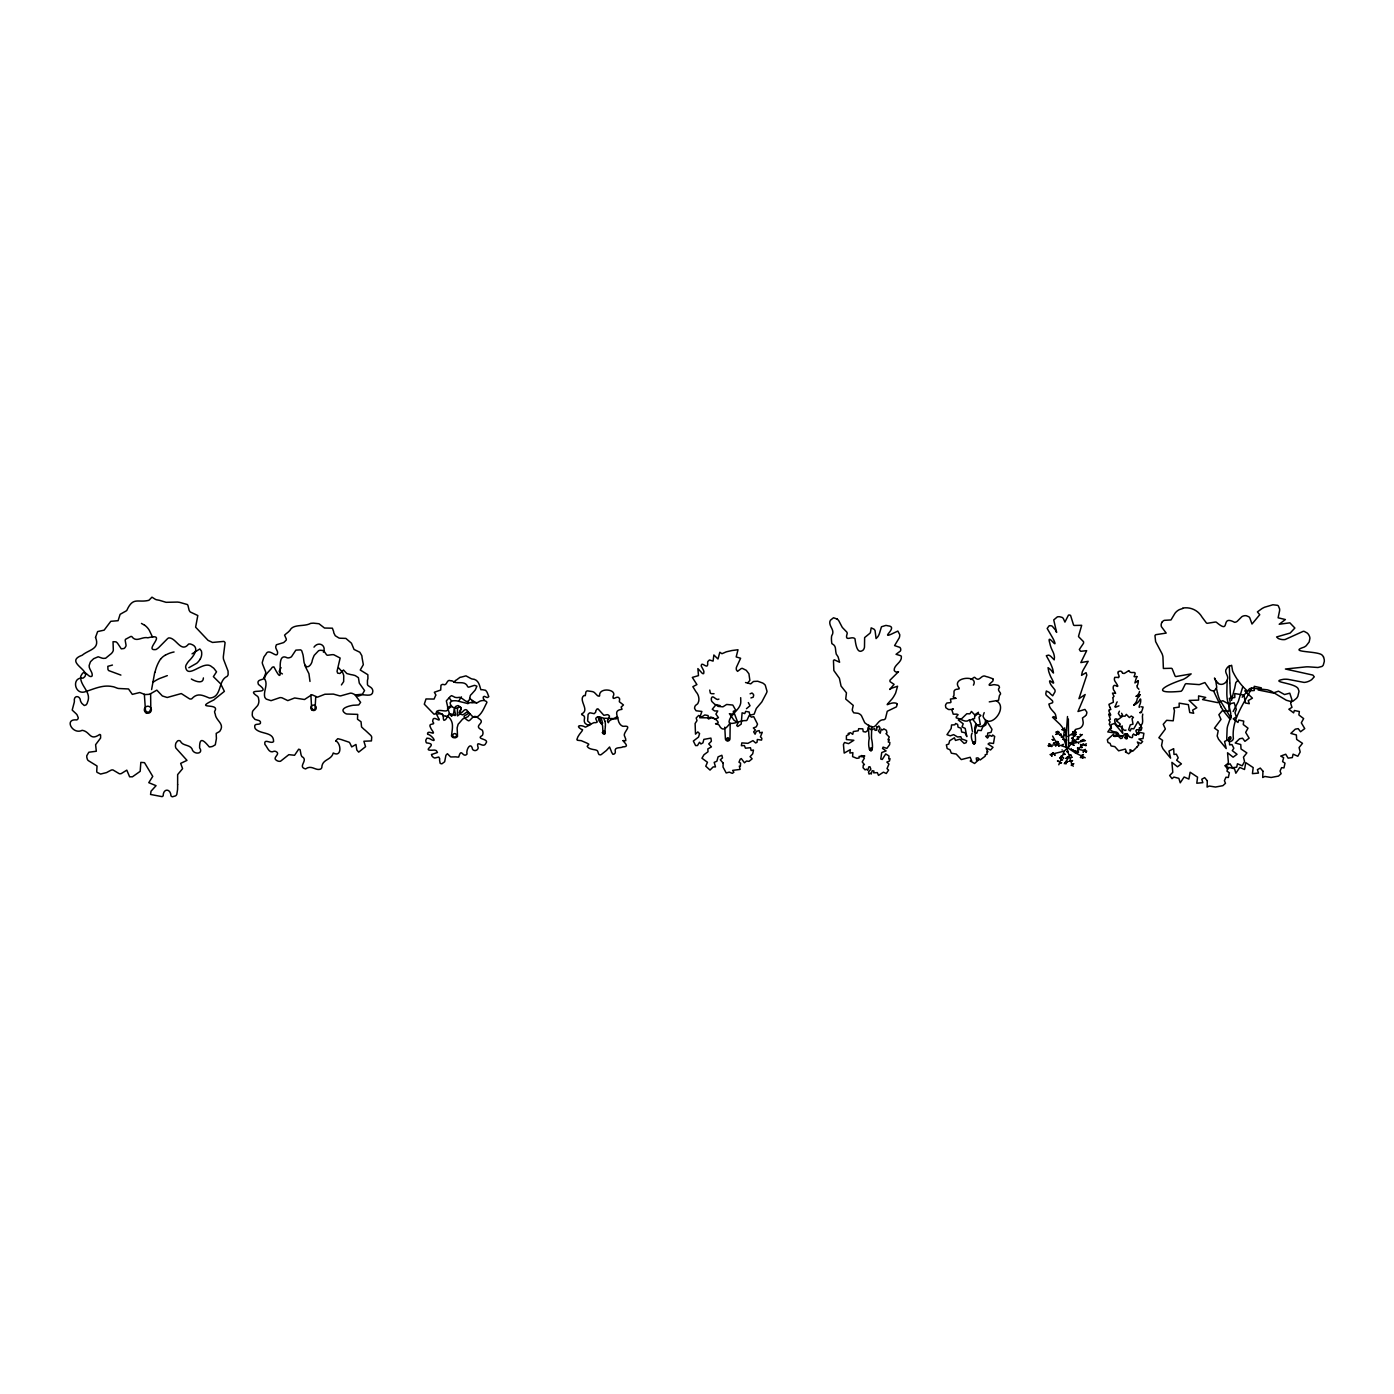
<?xml version="1.0" encoding="UTF-8"?>
<svg xmlns="http://www.w3.org/2000/svg" width="1394" height="1394" viewBox="0 0 1394 1394"><rect width="100%" height="100%" fill="white"/><g stroke="black" fill="none" stroke-linecap="round" stroke-linejoin="round"><path stroke-width="1.5" d="M451.255 680.777L452.336 680.969A1.795 1.795 0 0 1 452.928 681.283C456.779 684.75 465.056 679.819 467.687 686.702A2.422 2.422 0 0 0 468.715 687.19L472.932 685.848A7.231 7.231 0 0 1 474.727 685.378L476.905 686.179L475.615 689.246A11.448 11.448 0 0 0 475.075 690.222L471.433 694.282A3.764 3.764 0 0 0 470.632 695.083L470.283 695.693A2.196 2.196 0 0 0 470.144 696.268C468.558 707.368 463.784 697.714 459.184 697.296A5.524 5.524 0 0 1 458.312 697.505L457.546 697.575A10.49 10.49 0 0 1 456.239 697.558L454.705 697.244A1.777 1.777 0 0 1 454.061 696.808L451.534 695.623L449.896 696.808A12.232 12.232 0 0 1 449.548 697.401L446.324 700.868L447.265 704.946A6.151 6.151 0 0 1 447.457 706.061C450.384 715.906 438.448 706.88 436.392 712.351A2.23 2.23 0 0 1 435.102 713.937L434.841 714.024A2.84 2.84 0 0 1 433.97 714.164L424.299 704.197L426.006 698.952L434.074 699.056L435.573 695.606A2.405 2.405 0 0 1 435.939 695.101L434.353 692.26L440.713 690.013L440.974 685.203L442.316 684.419A4.374 4.374 0 0 1 443.257 684.454C447.3 686.406 446.394 678.721 450.628 680.725M1139.978 694.7L1139.978 694.735A3.694 3.694 0 0 1 1139.456 695.728M605.379 726.065L605.379 725.141A12.703 12.703 0 0 0 604.891 721.064M605.362 726.413L604.7 733.418M730.177 723.573L729.986 738.576A2.3 2.3 0 0 1 727.79 740.981A2.3 2.3 0 0 1 725.403 738.785L724.775 727.163M1132.364 737.356L1132.207 737.635A3.171 3.171 0 0 1 1129.61 736.59M1227.121 680.202L1226.842 692.313A40.496 40.496 0 0 0 1227.905 702.541M309.991 681.439L308.928 673.685L304.676 665.199M203.402 677.92C203.315 684.663 194.655 681.074 191.361 679.017M1068.344 718.973L1068.606 747.533L1067.368 748.665L1066.34 747.602L1066.183 734.533L1067.508 716.533M972.385 731.414L971.008 723.765A94.06 94.06 0 0 0 970.05 721.587L969.388 720.158M972.21 733C969.039 737.443 975.626 750.111 975.504 739.744A61.075 61.075 0 0 0 975.155 734.551L974.667 728.016L975.957 723.695M468.314 700.903L468.053 702.611A21.746 21.746 0 0 1 467.844 703.552L457.058 700.903A14.184 14.184 0 0 0 454.235 700.746A24.186 24.186 0 0 0 451.691 701.008L450.157 702.663A5.872 5.872 0 0 0 450.332 703.935A4.618 4.618 0 0 0 450.802 705.103L451.308 705.834A8.225 8.225 0 0 0 451.865 706.479M1073.223 766.264C1071.306 762.1 1070.679 767.554 1071.881 764.557L1063.448 737.304L1064.685 727.895M1114.973 693.167L1112.464 693.132L1113.649 695.676A2.805 2.805 0 0 1 1114.015 696.268L1112.691 697.836A14.48 14.48 0 0 0 1113.022 698.568L1113.318 702.227L1108.962 704.336A8.172 8.172 0 0 0 1110.094 707.438M151.597 689.577L154.734 672.378M451.865 706.479L452.074 706.671A4.391 4.391 0 0 0 453.05 707.35L454.514 707.856L453.59 713.258A31.661 31.661 0 0 1 453.311 714.477L451.656 716.202M1138.846 689.316L1138.375 688.479A3.921 3.921 0 0 1 1137.26 687.591L1137.086 686.127M323.391 652.2C326.736 645.126 318.285 640.961 313.998 647.147M472.496 700.572L472.026 702.611M1114.05 736.241L1114.154 736.032A4.757 4.757 0 0 1 1116.124 734.934L1116.385 734.743A8.015 8.015 0 0 0 1116.995 734.499L1117.796 733.192L1116.733 732.198A7.371 7.371 0 0 0 1115.479 731.937L1114.381 731.798A6.726 6.726 0 0 1 1110.129 729.48M1230.728 719.077L1230.71 713.101A61.876 61.876 0 0 1 1230.344 711.288L1228.062 702.506M436.531 711.463L441.393 713.902A1.899 1.899 0 0 1 441.933 714.146L443.397 715.331A4.304 4.304 0 0 0 445.313 716.185M1075.088 730.613L1071.463 743.804L1064.302 751.105L1058.795 764.783M1142.749 714.077C1141.581 717.683 1144.021 722.475 1141.407 724.985M1162.352 621.759A5.14 5.14 0 0 0 1161.429 626.725L1166.203 633.085L1155.783 634.688A2.596 2.596 0 0 0 1154.964 635.647L1155.626 641.623L1162.021 653.681A15.944 15.944 0 0 1 1162.944 656.835L1163.38 668.475L1171.309 668.284A2.143 2.143 0 0 1 1172.145 668.754L1175.09 676.055A2.004 2.004 0 0 0 1175.787 676.578L1191.173 673.894L1186.625 677.467A97.336 97.336 0 0 1 1183.471 679.314C1164.635 685.604 1148.917 694.299 1181.066 691.285A5.524 5.524 0 0 0 1182.217 690.117A5.803 5.803 0 0 0 1182.6 689.542L1185.196 684.262A3.189 3.189 0 0 1 1186.015 683.67L1199.119 684.611A6.378 6.378 0 0 0 1200.513 684.175L1204.904 682.555L1209.469 689.228A4.705 4.705 0 0 0 1214.697 690.466L1216.753 687.347L1215.882 681.544A26.416 26.416 0 0 0 1214.523 678.007L1214.488 678.146A18.366 18.366 0 0 0 1215.69 680.411L1218.356 683.443M1231.163 715.836L1227.661 725.891A26.242 26.242 0 0 0 1227.138 728.452L1226.737 738.402A3.346 3.346 0 0 0 1233.376 738.698C1231.303 719.705 1243.762 704.005 1251.812 687.974M973.413 685.151C979.372 674.365 950.046 677.118 959.177 688.061A2.457 2.457 0 0 1 959.089 688.863L956.929 689.333A1.76 1.76 0 0 0 956.214 689.298L954.907 689.978A3.694 3.694 0 0 0 954.019 691.267L954.001 695.17A1.864 1.864 0 0 1 953.67 695.798L953.113 696.948L956.005 698.324M985.558 719.949C985.837 725.926 979.355 729.236 975.905 723.625A15.351 15.351 0 0 0 975.12 722.353L972.611 719.269M984.199 712.63L983.328 715.122A8.869 8.869 0 0 0 983.101 716.533C989.496 731.292 1008.838 707.507 996.518 700.921M1122.17 725.838C1121.177 728.278 1124.61 731.589 1126.021 730.09M1137.312 685.587L1137.243 685.726A12.058 12.058 0 0 0 1138.306 681.213L1138.288 680.777M740.684 697.68L740.719 699.405A47.57 47.57 0 0 0 740.806 701.182C741.19 709.651 730.351 713.519 729.027 721.726A3.154 3.154 0 0 0 729.881 723.329C726.692 727.79 722.632 732.652 719.077 725.072A3.38 3.38 0 0 0 718.346 724.584L715.592 723.765M453.747 682.293L455.786 680.272A3.258 3.258 0 0 0 456.727 679.784L460.247 677.17A2.283 2.283 0 0 0 460.804 677.24L465.979 675.863L470.771 678.46A10.438 10.438 0 0 0 471.974 678.965C479.222 679.122 479.641 686.772 480.878 689.699A38.788 38.788 0 0 1 482.568 689.734L485.635 690.309L487.046 692.208A26.434 26.434 0 0 0 487.482 693.254L488.789 696.651L487.639 697.505A2.98 2.98 0 0 1 486.628 697.331L485.234 696.686A4.774 4.774 0 0 0 484.188 696.355C481.644 696.686 484.328 701.374 486.384 701.426A2.649 2.649 0 0 1 486.924 702.437C484.154 707.438 482.62 712.735 477.881 716.481A8.103 8.103 0 0 1 476.138 716.969L474.918 717.074A5.959 5.959 0 0 1 472.653 716.603L468.314 712.16A3.607 3.607 0 0 0 467.112 711.864L463.801 714.251A4.792 4.792 0 0 1 462.494 714.843L459.497 713.728A3.659 3.659 0 0 1 459.079 712.561L461.031 709.058L460.578 707.507A6.186 6.186 0 0 0 460.125 706.967L459.34 706.723A4.443 4.443 0 0 0 458.365 707.455L458.086 707.682A1.899 1.899 0 0 1 457.528 707.995L455.821 708.082A10.298 10.298 0 0 1 454.514 707.856M1242.681 687.085L1238.987 699.23A29.03 29.03 0 0 1 1238.151 701.809L1233.15 711.48M200.283 658.944L199.534 660.111A19.237 19.237 0 0 1 198.628 661.296A15.456 15.456 0 0 1 196.659 663.3L188.835 667.726M709.755 690.082L710.33 693.114A3.45 3.45 0 0 0 711.532 693.672L714.059 693.724M1242.211 697.209L1249.46 688.845A8.329 8.329 0 0 1 1251.342 688.078L1267.268 689.803A36.662 36.662 0 0 1 1271.241 691.197L1286.331 700.258L1291.036 701.583A5.524 5.524 0 0 0 1293.005 701.147L1296.507 698.324A12.895 12.895 0 0 0 1297.831 696.303L1298.981 691.424A5.367 5.367 0 0 0 1298.424 689.647C1297.866 682.799 1267.529 682.189 1283.543 679.296A21.154 21.154 0 0 1 1288.161 679.383L1304.104 682.415A14.323 14.323 0 0 0 1308.652 681.317L1309.436 680.969A16.867 16.867 0 0 0 1311.719 679.61L1314.263 676.822L1312.852 675.079L1285.407 669.015L1306.004 666.872A26.225 26.225 0 0 1 1308.966 666.872L1317.94 667.499L1321.913 666.454A4.409 4.409 0 0 0 1323.272 665.095L1324.283 661.558A10.594 10.594 0 0 0 1324.161 659.17L1323.516 657.027M1137.452 681.37L1134.908 682.921L1136.11 678.617A16.31 16.31 0 0 0 1136.737 677.414A1.812 1.812 0 0 0 1136.946 676.665M1119.417 711.167L1118.336 713.519L1120.218 716.289A3.642 3.642 0 0 0 1120.898 716.272L1122.118 715.523A2.37 2.37 0 0 0 1122.414 714.791L1121.578 713.24M1064.284 763.738L1069.686 756.071M160.624 659.223L161.181 658.491A13.295 13.295 0 0 1 164.004 655.964L165.137 655.267M1119.87 724.932C1116.751 729.654 1111.157 715.836 1117.639 719.443M1048.009 745.685L1057.384 744.413L1067.49 747.742L1075.419 752.934L1081.396 745.773L1086.431 743.856M281.048 667.621L279.236 671.124A2.074 2.074 0 0 0 279.602 672.256L282.407 673.929M1162.335 621.741L1163.467 620.748A3.659 3.659 0 0 1 1164.495 620.33L1170.995 619.947L1175.003 613.255A12.424 12.424 0 0 1 1179.411 609.614L1182.879 608.429M971.078 679.505L974.075 677.362A1.969 1.969 0 0 1 974.789 677.397C979.843 683.025 981.045 673.685 986.046 676.526A48.354 48.354 0 0 1 988.694 677.257L992.894 678.791M1111.471 728.104L1109.502 724.514M1237.889 680.272L1235.798 682.642L1234.979 686.737A15.073 15.073 0 0 1 1234.021 690.257L1231.564 700.363L1230.745 695.972M1118.946 705.852L1115.583 707.228A2.701 2.701 0 0 1 1114.834 706.706C1116.507 704.702 1115.897 703.482 1117.204 701.862M747.776 682.799L749.867 680.411L749.014 674.469A2.962 2.962 0 0 0 748.927 673.79L746.26 670.322L742.375 668.388A2.753 2.753 0 0 0 741.207 668.58L737.548 671.368L736.415 669.922A6.935 6.935 0 0 1 736.276 668.58A4.879 4.879 0 0 1 736.468 667.221L740.615 658.264L736.189 656.923L738.001 649.743L731.815 650.545A38.544 38.544 0 0 1 730.229 650.928L726.762 651.712A12.163 12.163 0 0 0 724.671 652.549L721.935 653.716L719.844 652.253L717.98 659.013L713.867 654.988L713.083 661.104L709.441 659.972L707.838 661.523A4.757 4.757 0 0 0 707.647 662.324C708.448 669.8 703.883 663.805 701.879 664.206A3.398 3.398 0 0 0 701.461 664.868L701.374 665.095A2.056 2.056 0 0 0 701.269 666.123L703.29 669.887A6.953 6.953 0 0 1 703.918 671.908L703.621 673.668L702.471 673.529L697.889 668.597L698.481 675.62L692.33 677.397L696.913 684.576L692.853 686.684L695.989 691.807A10.96 10.96 0 0 1 698.83 698.08A9.322 9.322 0 0 1 698.899 699.439L698.882 699.91A12.929 12.929 0 0 1 698.69 701.304L697.854 703.465A2.997 2.997 0 0 1 697.418 703.97L695.763 705.225A3.136 3.136 0 0 0 695.292 705.765L695.048 706.2A4.565 4.565 0 0 0 694.613 708.518L696.076 710.766L701.879 711.445L699.683 717.736L707.803 717.823A6.987 6.987 0 0 0 709.72 717.457C711.306 715.314 723.364 723.887 715.592 723.625M459.776 714.164L457.476 715.941L457.284 714.286A60.656 60.656 0 0 0 457.459 708.954L457.459 708.013M1118.336 671.507L1117.849 672.936A7.475 7.475 0 0 0 1118.162 673.738L1118.354 674.173A10.42 10.42 0 0 1 1119.173 676.752L1118.354 677.676A9.741 9.741 0 0 1 1117.709 677.379L1114.782 677.362A4.077 4.077 0 0 0 1114.991 681.283L1116.054 682.886A13.923 13.923 0 0 1 1117.518 685.552M1085.525 715.767L1082.493 718.015L1083.016 721.203A6.168 6.168 0 0 1 1081.047 727.424L1080.35 727.947A4.984 4.984 0 0 1 1079.148 728.47L1075.889 729.306A2.527 2.527 0 0 0 1075.419 729.637L1073.415 732.599A4.705 4.705 0 0 1 1072.561 733.523L1067.909 736.433M341.408 684.924L343.656 681.631L343.743 675.689A13.888 13.888 0 0 0 342.314 671.995L338.62 667.865M1082.406 734.516L1071.463 743.804L1085.421 740.597M745.529 682.52L750.739 683.862L752.847 682.014A3.206 3.206 0 0 1 753.666 681.457L757.726 681.248L762.762 683.06A10.734 10.734 0 0 1 765.271 685.186L767.031 691.372A7.998 7.998 0 0 1 766.073 693.863L761.804 701.966L756.315 708.466L754.154 714.198L749.223 715.383L747.114 719.966A2.335 2.335 0 0 1 746.47 720.576C740.475 720.21 735.213 724.078 729.881 723.329M1117.256 735.823L1121.281 735.771M451.639 706.235L450.924 706.793A31.574 31.574 0 0 0 447.579 709.738M315.027 709.337L315.741 696.686M1247.038 690.692A60.656 60.656 0 0 1 1232.627 671.106L1231.634 665.287L1227.835 666.942A10.803 10.803 0 0 0 1226.737 668.423C1223.322 672.204 1229.229 675.654 1227.4 679.592A7.545 7.545 0 0 1 1226.894 680.673A7.772 7.772 0 0 1 1224.49 683.339L1224.159 683.53A5.419 5.419 0 0 1 1218.321 683.513M447.439 708.135L451.064 705.521M1136.127 696.216L1136.389 696.059A6.621 6.621 0 0 0 1138.358 694.229L1138.462 694.003A16.327 16.327 0 0 0 1138.846 693.358L1138.968 693.132A5.489 5.489 0 0 0 1139.386 692.156L1139.49 691.441M152.66 682.485L155.292 680.777A39.328 39.328 0 0 1 159.526 678.529L167.315 675.62M192.041 653.856L199.83 648.959L201.416 651.033A10.769 10.769 0 0 1 200.318 658.961M750.094 693.811L751.993 693.01L753.387 694.299A4.165 4.165 0 0 1 753.666 695.292L753.196 697.209L750.93 697.941M746.452 708.692L750.024 705.73L748.317 702.576M1127.241 733.854L1125.254 733.871L1125.603 738.245L1127.223 737.931L1127.258 733.854L1128.565 735.544A1.795 1.795 0 0 0 1129.367 736.764M469.987 713.937L468.297 716.15A3.415 3.415 0 0 1 468.018 716.655L462.721 718.99L459.271 723.016A20.265 20.265 0 0 1 458.138 724.2L457.145 727.86A71.808 71.808 0 0 0 457.337 731.728L457.493 736.59L455.646 737.757A17.129 17.129 0 0 1 454.984 737.774L454.583 737.792A5.245 5.245 0 0 1 452.614 737.356L451.482 736.049L452.039 731.467A54.366 54.366 0 0 0 452.423 727.895L452.458 725.629A12.023 12.023 0 0 0 449.356 717.718L447.509 716.411A2.37 2.37 0 0 0 446.812 716.237L445.766 716.22M718.921 699.108C716.22 701.287 712.717 693.968 711.393 698.185A5.768 5.768 0 0 0 711.323 699.37A5.28 5.28 0 0 0 711.864 701.513L714.843 704.388L720.123 705.608M1140.153 712.299L1140.954 711.898A2.196 2.196 0 0 0 1141.913 710.87L1142.156 710.121A5.959 5.959 0 0 1 1142.366 709.598L1143.08 707.037L1140.867 706.758M978.466 712.264L975.068 714.617A2.248 2.248 0 0 0 974.737 715.627L974.528 718.572L970.119 720.053A4.043 4.043 0 0 1 968.952 720.158C965.432 723.207 960.64 718.398 956.267 717.91A2.596 2.596 0 0 1 956.284 716.812L958.114 714.686L956.859 714.164A7.04 7.04 0 0 0 955.343 714.198L953.217 714.164L951.893 709.929A2.492 2.492 0 0 1 952.642 709.267L953.374 708.919M1141.634 712.334L1140.919 712.665A2.039 2.039 0 0 1 1139.856 712.804M149.437 711.916L150.796 708.832L150.622 693.654M1133.949 705.259L1133.775 705.137A5.454 5.454 0 0 1 1134.141 704.65L1135.465 702.994A8.085 8.085 0 0 0 1137.016 699.893L1137.034 699.37A4.792 4.792 0 0 1 1137.887 697.732L1138.218 697.418A15.439 15.439 0 0 0 1139.49 695.763M1128.948 670.619C1130.569 675.358 1137.852 668.859 1134.054 676.543A1.882 1.882 0 0 0 1135.465 676.717L1136.232 676.595A2.509 2.509 0 0 1 1136.737 676.456M1109.084 709.877L1108.892 711.027A12.476 12.476 0 0 0 1109.328 712.02L1110.06 713.501A7.58 7.58 0 0 1 1110.669 714.93M584.87 695.606L584.748 695.589A5.367 5.367 0 0 0 583.825 695.623C578.022 700.258 590.254 710.051 581.681 713.885A1.864 1.864 0 0 0 581.786 714.686C586.996 716.429 582.919 719.443 584.731 722.772A7.266 7.266 0 0 0 585.846 723.904L586.996 724.619A3.659 3.659 0 0 0 588.721 724.897A2.945 2.945 0 0 0 589.383 724.775L594.053 722.597A10.159 10.159 0 0 0 595.534 722.667C600.117 722.528 593.548 718.938 596.597 717.422A3.868 3.868 0 0 1 597.434 717.004L597.747 716.899A3.433 3.433 0 0 1 599.228 716.847L604.334 718.415A2.962 2.962 0 0 1 604.979 718.276L611.827 718.555A1.882 1.882 0 0 1 612.628 718.607C623.745 720.803 609.98 710.696 621.933 709.354A2.039 2.039 0 0 0 621.794 708.64L621.166 707.054L623.466 704.963L619.319 701.74L619.668 699.004A3.834 3.834 0 0 0 619.25 698.185C617.281 694.874 612.384 701.339 613.046 696.669A4.339 4.339 0 0 1 613.517 695.606C616.392 689.019 598.479 687.207 599.612 695.92A2.352 2.352 0 0 1 599.019 696.198L597.59 695.763A23.872 23.872 0 0 1 597.085 695.257L594.576 692.696A5.228 5.228 0 0 0 592.101 691.546L587.501 690.866A2.039 2.039 0 0 0 585.881 692.086L585.306 695.623M467.948 703.517L469.499 702.82A6.203 6.203 0 0 1 470.423 702.611L476.957 702.785A7.841 7.841 0 0 0 478.177 702.21L479.484 701.409A5.559 5.559 0 0 1 480.599 700.938L481.488 700.712A11.954 11.954 0 0 1 483.369 700.502L484.188 700.502M1136.354 735.056L1137.26 733.697A7.022 7.022 0 0 0 1136.72 732.686L1136.389 732.146A3.834 3.834 0 0 1 1135.918 730.491L1136.929 729.567M898.363 671.734L896.394 672.047A2.178 2.178 0 0 1 895.732 671.873L894.965 671.35A3.363 3.363 0 0 1 894.199 670.253C893.815 664.903 902.04 662.446 901.378 656.661A1.934 1.934 0 0 0 900.855 655.755L896.063 654.291L900.297 651.103A2.736 2.736 0 0 0 900.733 649.987L900.716 649.046A3.189 3.189 0 0 0 899.897 647.408L894.582 645.596L899.217 637.912A8.381 8.381 0 0 0 899.74 634.618L897.841 631.081L892.944 633.381A29.03 29.03 0 0 1 890.243 634.618C881.322 638.138 898.607 626.69 888.013 625.836A11.413 11.413 0 0 0 885.852 625.436L881.461 626.76L879.527 633.19A14.045 14.045 0 0 1 878.917 634.775A17.669 17.669 0 0 1 877.837 636.727L876.077 638.574L875.066 630.576A8.103 8.103 0 0 0 874.021 629.182L871.18 627.858L870.466 632.231A2.579 2.579 0 0 1 869.839 633.329L864.628 637.581L864.489 647.095A6.43 6.43 0 0 1 864.141 648.367A6.9 6.9 0 0 1 863.234 650.022C856.857 655.337 855.533 642.895 854.992 638.783C851.961 635.35 844.154 642.791 847.221 633.434A4.217 4.217 0 0 0 846.855 632.127L842.969 628.119A7.179 7.179 0 0 1 842.15 627.161L838.787 620.748A8.974 8.974 0 0 0 837.167 619.058M1139.874 694.578L1139.7 694.613A3.799 3.799 0 0 0 1138.741 695.17L1138.184 695.623A3.607 3.607 0 0 1 1136.302 696.373L1136.215 696.355M1050.031 754.59L1064.302 751.105M898.52 671.699L889.93 680.237L890.034 681.666L894.094 684.349L889.721 689.455A55.29 55.29 0 0 1 891.69 688.2L897.579 686.231L895.61 693.114A59.628 59.628 0 0 1 894.181 695.763L893.31 697.174A22.809 22.809 0 0 1 891.951 699.039C881.914 710.138 889.842 700.973 896.412 703.308A3.119 3.119 0 0 1 897.3 704.301M974.319 743.873C978.327 740.859 969.457 741.207 974.058 744.152M989.27 701.879L998.574 700.328L999.359 695.85A2.248 2.248 0 0 1 999.777 695.048C1002.861 692.748 995.961 690.971 999.481 687.538A3.502 3.502 0 0 0 999.167 686.475L998.923 686.04A2.561 2.561 0 0 0 998.069 685.29L994.636 684.681A45.078 45.078 0 0 0 993.469 684.698C985.279 686.876 990.855 683.025 992.145 681.718A2.108 2.108 0 0 0 992.807 678.843M1125.202 733.871L1124.139 734.69A9.166 9.166 0 0 1 1122.64 736.154L1121.351 735.962M112.444 665.06L107.826 666.332L107.948 669.434A4.339 4.339 0 0 0 108.697 670.584L120.895 675.097M1111.088 728.173L1110.286 729.341M1115.235 736.433L1115.827 736.38A3.015 3.015 0 0 0 1117.274 735.84M955.709 698.342L950.429 699.074L951.004 702.071A2.3 2.3 0 0 1 950.481 702.646L946.909 702.994L945.812 704.423A5.541 5.541 0 0 0 945.481 705.695L945.864 707.734L948.181 709.319A3.398 3.398 0 0 0 949.07 709.563L951.632 709.354A27.288 27.288 0 0 0 952.834 709.058M604.491 733.436L603.027 732.774L602.557 725.472M1109.537 709.825L1110.844 709.511L1110.007 707.49M1109.171 719.722L1110.391 719.321L1109.467 716.777M1117.43 686.458L1117.256 686.406A8.19 8.19 0 0 1 1116.699 686.127L1116.42 685.97A12.407 12.407 0 0 0 1115.705 685.604C1112.691 683.862 1112.342 689.403 1114.555 691.285A41.698 41.698 0 0 1 1115.008 692.156A7.754 7.754 0 0 1 1115.601 693.463M1078.398 749.362L1086.815 751.157M1137.487 729.707L1139.787 729.411L1139.246 727.807A6.029 6.029 0 0 1 1140.222 727.703L1140.78 727.651A3.276 3.276 0 0 0 1141.425 727.529L1141.094 726.082M837.167 619.058L833.525 617.751L830.51 620.156A7.406 7.406 0 0 0 829.778 622.003C829.256 626.986 835.442 630.384 831.66 635.873A20.352 20.352 0 0 0 831.434 639.132L831.521 640.839A34.414 34.414 0 0 0 831.869 643.645C836.679 646.067 834.901 648.872 836.261 654.152A28.804 28.804 0 0 1 838.142 657.01L839.606 662.237L834.274 659.815L833.455 660.547L833.856 670.549L839.397 678.286L841.07 686.092L846.454 692.835L845.722 699.056L853.233 705.381L852.361 709.267A4.548 4.548 0 0 0 852.414 710.696L853.72 712.822L857.537 713.24A4.949 4.949 0 0 1 858.826 713.571L860.307 714.46A6.709 6.709 0 0 1 861.475 715.749L864.768 722.789L867.626 724.863A35.547 35.547 0 0 0 868.915 725.385C876.704 731.24 876.477 719.199 883.918 719.757A6.064 6.064 0 0 0 885.417 718.729L887.246 711.271L896.394 706.88L897.3 704.301M1114.154 736.398L1114.207 736.398A2.161 2.161 0 0 0 1114.747 736.433M476.713 702.89L475.284 702.245A25.632 25.632 0 0 1 469.691 698.307M1075.419 752.934L1085.229 757.761M141.456 623.432L144.523 625.192M737.391 721.465L734.063 712.683M1055.816 732.077L1063.448 737.304M1109.485 714.251L1109.972 714.652A4.635 4.635 0 0 0 1110.495 715.07M1133.775 734.289L1134.002 734.516A2.352 2.352 0 0 0 1136.319 734.934M1139.246 707.42L1139.142 706.897A5.332 5.332 0 0 1 1139.665 705.05L1140.048 704.162A10.333 10.333 0 0 0 1140.71 699.98A2.701 2.701 0 0 0 1140.64 699.126L1140.344 699.004A1.847 1.847 0 0 0 1139.978 699.457L1138.915 701.217A12.947 12.947 0 0 1 1133.949 705.103M144.349 694.334L145.516 711.045M311.681 708.762L310.879 694.979M451.273 715.871L450.245 714.878M623.048 740.597L625.784 740.702L625.627 738.663A4.914 4.914 0 0 1 625.261 737.914L624.895 736.868A6.761 6.761 0 0 0 624.495 735.997C622.613 732.425 633.224 725.176 623.728 726.309A8.469 8.469 0 0 0 622.735 726.257C619.981 725.228 617.925 721.778 617.89 717.318A3.52 3.52 0 0 0 616.95 716.864C614.214 718.659 608.254 720.14 608.411 722.737A4.356 4.356 0 0 1 607.889 721.97A4.827 4.827 0 0 1 607.418 720.785L609.509 716.22A3.903 3.903 0 0 0 608.847 715.383L608.324 714.983A2.248 2.248 0 0 0 607.174 714.686L603.863 715.314L597.991 708.849A5.82 5.82 0 0 0 596.981 709.006L595.761 710.905A3.502 3.502 0 0 1 595.691 712.09L594.227 713.693L590.829 712.961A2.858 2.858 0 0 0 589.453 712.996L588.094 714.373L587.623 720.907A3.084 3.084 0 0 0 588.599 721.796L590.498 723.573A2.823 2.823 0 0 1 590.498 724.619L586.072 726.866A1.882 1.882 0 0 1 585.288 727.11C581.646 724.723 574.502 725.228 581.298 729.271A15.16 15.16 0 0 1 582.57 729.654C582.988 730.892 577.9 734.795 576.872 739.534A2.3 2.3 0 0 0 577.499 740.266L580.252 740.58A5.106 5.106 0 0 1 581.193 740.65L586.247 742.81A18.122 18.122 0 0 1 587.501 743.42C591.352 744.727 585.131 745.529 588.007 747.358A7.162 7.162 0 0 0 588.878 748.038A5.82 5.82 0 0 0 589.958 748.595L590.498 748.787A23.297 23.297 0 0 0 593.461 749.536L594.541 749.711A11.257 11.257 0 0 1 595.987 750.059C599.141 750.181 597.172 755.391 600.448 754.868A2.614 2.614 0 0 0 601.354 754.485L606.355 750.512A3.102 3.102 0 0 0 606.93 749.885L609.561 746.992L611.199 751A2.614 2.614 0 0 1 611.408 751.854L612.82 754.276A2.718 2.718 0 0 0 613.813 754.137L614.127 754.015A2.196 2.196 0 0 0 615.312 751.906C613.83 746.138 621.079 748.683 623.083 746.679A3.328 3.328 0 0 0 623.989 746.87C629.426 746.435 624.303 742.706 623.048 740.667M1108.962 720.28L1110.129 721.935L1109.241 724.131M450.088 714.721L449.844 714.477A4.008 4.008 0 0 1 449.321 713.31L448.136 709.215M1229.961 719.095L1225.884 714.024A56.858 56.858 0 0 1 1221.039 706.932M449.251 697.871L451.534 701.025M1230.588 717.37L1219.558 699.596A38.474 38.474 0 0 1 1217.485 692.783M1052.575 736.049L1057.384 744.413M1221.092 706.915L1213.477 690.727M600.762 717.44L601.163 718.276A22.984 22.984 0 0 1 601.929 720.733L602.522 722.946M1122.397 673.058L1124.017 673.494A7.214 7.214 0 0 0 1124.853 673.093A18.941 18.941 0 0 0 1126.247 672.256L1127.066 671.716A27.758 27.758 0 0 1 1127.624 671.35L1127.99 671.124A14.045 14.045 0 0 1 1128.53 670.828M1066.183 734.133L1065.608 732.895A36.296 36.296 0 0 0 1059.91 724.288L1052.505 717.23L1053.986 716.568L1056.373 718.59L1055.554 714.739A8.434 8.434 0 0 0 1054.578 713.031L1052.296 710.487A20.108 20.108 0 0 1 1049.821 707.141L1048.863 704.075L1052.592 702.733A2.962 2.962 0 0 0 1052.714 701.862L1052.697 701.652A2.161 2.161 0 0 0 1052.331 700.642L1046.249 695.223A7.772 7.772 0 0 1 1045.796 693.707L1046.336 691.006L1049.072 692.348A12.197 12.197 0 0 1 1050.518 693.951L1052.714 695.798L1054.979 691.842A4.356 4.356 0 0 0 1055.066 691.18L1055.066 690.797A3.224 3.224 0 0 0 1054.805 689.734L1051.581 685.691A13.016 13.016 0 0 1 1050.64 684.227A14.864 14.864 0 0 1 1050.1 683.13C1047.138 675.341 1058.76 691.25 1050.71 676.7A56.265 56.265 0 0 1 1048.706 671.42L1048.061 667.656L1050.675 669.695A29.849 29.849 0 0 1 1052.296 671.751A23.681 23.681 0 0 1 1052.679 672.326L1053.481 673.006L1052.784 669.312A48.616 48.616 0 0 0 1050.797 664.136L1050.187 662.812A35.077 35.077 0 0 0 1049.194 660.93L1046.319 655.703L1048.567 655.11A6.848 6.848 0 0 1 1050.849 656.417L1054.195 659.85L1054.456 657.236A21.677 21.677 0 0 0 1054.212 655.633L1054.108 655.145A15.421 15.421 0 0 0 1053.219 652.34L1051.93 649.621A25.423 25.423 0 0 1 1050.71 646.607L1050.553 646.067A36.261 36.261 0 0 1 1049.804 643.174C1046.162 631.465 1058.516 650.998 1053.986 640.508A42.656 42.656 0 0 0 1051.895 636.57L1047.19 628.467L1049.107 625.801A4.862 4.862 0 0 1 1050.431 625.697L1051.355 625.836A3.868 3.868 0 0 1 1052.243 626.202L1055.519 630.105A23.872 23.872 0 0 1 1056.251 631.604L1056.635 632.406A17.495 17.495 0 0 0 1056.443 631.691L1053.742 619.929L1057.366 616.862A9.235 9.235 0 0 1 1059.701 616.74L1062.193 617.437A3.694 3.694 0 0 1 1063.413 618.675L1064.929 622.09L1068.431 615.155A2.37 2.37 0 0 1 1069.668 615.05A1.899 1.899 0 0 1 1070.609 615.521L1073.537 624.965A2.091 2.091 0 0 0 1074.269 625.47L1081.692 625.296L1078.52 636.256A2.004 2.004 0 0 0 1078.904 637.023L1083.504 641.658A3.293 3.293 0 0 1 1083.452 643.383L1079.339 649.447L1080.35 651.085A4.06 4.06 0 0 0 1081.256 651.259L1086.693 650.649L1080.838 662.586L1088.174 661.314L1083.138 670.131A25.528 25.528 0 0 0 1082.302 671.908L1081.552 675.341L1086.065 672.657L1086.815 675.079L1078.939 698.69L1085.159 694.526L1077.998 711.498L1084.933 709.441L1086.832 712.107A5.715 5.715 0 0 1 1086.675 713.606L1086.362 714.564A4.077 4.077 0 0 1 1085.856 715.418M152.608 637.25L149.315 630.315A16.571 16.571 0 0 0 144.54 625.139M604.769 721.099L604.438 720.245A17.007 17.007 0 0 1 604.055 719.06L603.898 718.537M1122.205 672.553L1121.856 671.751A2.439 2.439 0 0 0 1118.58 671.751M602.574 723.12L602.33 723.904A5.907 5.907 0 0 1 600.065 721.134M600.239 720.855L600.082 720.158A40.374 40.374 0 0 0 599.124 716.83M1217.432 692.783L1216.509 688.444M598.287 716.812L598.706 719.635A17.198 17.198 0 0 0 599.002 720.82L601.877 724.444A2.753 2.753 0 0 1 602.26 724.897M1229.299 665.583L1229.874 682.659M1229.909 683.391L1230.292 693.045A89.077 89.077 0 0 0 1230.745 695.972M1323.516 657.027A5.454 5.454 0 0 0 1322.366 655.407C1319.386 650.702 1286.714 652.74 1304.052 647.147A12.494 12.494 0 0 0 1306.195 645.736L1309.158 641.989L1309.907 638.382A6.813 6.813 0 0 0 1309.436 636.204L1308.739 634.828A8.73 8.73 0 0 0 1307.206 633.033L1304.296 631.43A4.74 4.74 0 0 0 1303.251 631.308L1285.111 639.532A12.25 12.25 0 0 1 1281.365 639.445L1280.581 639.271A15.752 15.752 0 0 1 1278.246 638.504L1276.573 636.971L1290.182 633.05L1294.869 628.032L1289.868 622.822L1279.204 624.251L1285.373 619.546L1278.124 617.803L1279.448 611.443A7.841 7.841 0 0 0 1279.605 608.917L1278.35 605.937A3.537 3.537 0 0 0 1277.566 605.327L1272.896 604.769L1264.515 607.261A46.385 46.385 0 0 0 1261.936 608.603L1257.405 611.896L1259.74 614.719L1252.004 624.042L1249.826 617.96A4.077 4.077 0 0 0 1248.815 616.758L1246.306 615.73A6.691 6.691 0 0 0 1242.786 616.2A5.89 5.89 0 0 0 1241.793 616.74L1237.158 621.375A5.193 5.193 0 0 1 1234.579 622.316C1219.489 614.266 1231.704 635.281 1216.317 622.194A4.67 4.67 0 0 0 1215.324 622.038L1207.326 623.292A3.154 3.154 0 0 1 1206.437 622.996L1201.994 617.054A18.383 18.383 0 0 0 1182.809 608.08M1109.694 716.621A5.593 5.593 0 0 1 1108.683 714.077M1117.465 685.587A1.795 1.795 0 0 1 1117.692 686.301M1137.556 681.405A2.666 2.666 0 0 1 1138.027 680.62M1140.867 725.194A2.405 2.405 0 0 1 1141.407 725.002M1132.747 736.764A1.864 1.864 0 0 1 1133.705 734.133M868.636 725.281A51.421 51.421 0 0 1 868.514 729.428L868.95 736.293A17.93 17.93 0 0 1 869.229 738.332C866.423 753.108 875.345 756.384 871.511 738.384A64.699 64.699 0 0 1 871.494 735.387L871.633 730.369A71.843 71.843 0 0 0 871.598 726.361M458.94 701.217A16.902 16.902 0 0 1 461.431 696.878M314.887 709.563A3.049 3.049 0 0 1 311.82 708.762M154.978 672.413A39.015 39.015 0 0 1 160.484 659.135M165.172 655.319A26.747 26.747 0 0 1 174.058 651.974M149.472 712.073A4.025 4.025 0 0 1 145.586 710.992M177.63 784.63L177.63 785.658A122.986 122.986 0 0 1 177.543 789.718L176.811 794.336A4.043 4.043 0 0 1 175.592 795.869L172.473 796.776A2.23 2.23 0 0 1 170.957 795.782C170.591 788.237 163.133 788.359 163.185 795.765A2.596 2.596 0 0 1 162.018 796.636L150.552 794.458L151.022 791.2L156.058 785.676L148.775 782.679L152.748 776.406L144.488 762.657L140.829 762.379L140.184 771.335L132.43 776.807L129.625 776.807L126.802 770.15L121.208 773.618A5.75 5.75 0 0 1 119.344 773.74L112.949 769.941A5.977 5.977 0 0 0 111.346 770.046L108.262 771.631A16.292 16.292 0 0 1 106.449 772.607L100.612 774.053L97.075 772.363A2.196 2.196 0 0 1 96.744 770.795L97.04 766.003L88.38 760.654A3.642 3.642 0 0 1 87.369 759.347L86.864 757.569A8.625 8.625 0 0 1 86.794 755.687L88.833 752.237L96.308 751.244L95.611 744.675L100.595 738.053L100.595 735.004A1.83 1.83 0 0 0 99.723 734.429C89.564 741.434 90.593 731.676 82.176 730.317C72.627 735.196 63.654 718.468 76.722 719.931A2.596 2.596 0 0 0 77.646 719.269L77.89 718.956A2.335 2.335 0 0 0 78.238 717.701L77.14 714.965A10.35 10.35 0 0 0 75.799 713.432L72.192 710.086L73.934 703.517A13.156 13.156 0 0 0 74.387 701.461C73.237 695.083 80.19 695.031 80.521 700.99A11.901 11.901 0 0 0 81.897 703.447L84.285 705.521L86.01 704.928A6.203 6.203 0 0 0 86.689 704.109L86.898 703.796A4.774 4.774 0 0 0 87.474 702.28C92.021 692.034 79.806 686.005 80.695 676.491A11.065 11.065 0 0 1 81.688 674.591C84.964 668.179 88.867 679.226 92.161 675.968C93.119 671.542 87.142 668.249 89.808 663.596A18.157 18.157 0 0 1 90.523 661.697L93.746 658.595A3.642 3.642 0 0 0 94.809 658.212L98.172 656.783L101.762 658.038A11.117 11.117 0 0 0 103.452 658.386L105.613 658.247L110.178 654.5A9.549 9.549 0 0 0 111.886 652.967L112.565 652.061A6.168 6.168 0 0 0 113.315 650.231L113.036 641.693L115.946 641.832A7.998 7.998 0 0 1 117.654 643.366L121.278 648.837L124.031 648.506A5.768 5.768 0 0 0 125.059 647.565L125.756 646.45A3.572 3.572 0 0 0 126.052 645.195L125.199 640.491A3.119 3.119 0 0 1 125.53 639.306L130.844 636.448A1.952 1.952 0 0 1 131.838 636.622C136.316 642.948 141.944 636.291 147.921 637.807A23.524 23.524 0 0 1 150.413 637.25C166.897 633.747 143.146 651.259 156.041 649.517A23.768 23.768 0 0 0 158.637 647.652L167.385 638.818A4.147 4.147 0 0 1 168.831 637.894C176.254 637.633 181.046 653.559 188.591 644.063A8.103 8.103 0 0 1 190.508 644.011C200.771 646.973 193.574 656.382 188.8 661.07A13.783 13.783 0 0 1 187.772 662.289L186.012 665.165A11.814 11.814 0 0 0 185.594 666.994C187.667 680.08 203.925 659.135 211.836 666.872A21.258 21.258 0 0 1 213.857 668.336L216.54 671.821L213.387 676.648L220.722 683.914L224.382 691.372L214.624 699.23A3.868 3.868 0 0 1 213.474 700.136C192.511 710.104 220.932 702.158 214.589 711.41A5.454 5.454 0 0 0 215.216 713.955C215.739 720.89 225.061 723.625 219.956 731.014A2.91 2.91 0 0 1 218.91 731.885L216.209 733.401L216.331 737.043A8.521 8.521 0 0 1 216.384 738.768L215.286 744.814L212.568 746.4A27.88 27.88 0 0 1 211.4 746.679L211.052 746.748A13.713 13.713 0 0 1 209.327 746.975C204.935 741.869 199.342 735.108 199.603 747.829C203.646 753.457 195.474 754.921 192.651 750.582C191.1 743.891 182.771 746.679 180.331 741.085A2.3 2.3 0 0 0 179.286 740.615L178.537 740.615A2.649 2.649 0 0 0 177.491 740.998L175.94 743.054A7.824 7.824 0 0 0 175.522 744.692L175.435 745.964A6.43 6.43 0 0 0 175.853 748.02L186.988 760.375L180.662 763.372L182.597 768.652L177.648 774.594L177.63 784.63M1061.426 737.147L1061.897 736.241L1061.444 737.043M431.53 754.537L432.018 756.001A5.593 5.593 0 0 0 432.698 756.837L434.022 757.778A3.015 3.015 0 0 0 434.911 758.005L438.762 757.047L439.65 758.545A5.75 5.75 0 0 1 439.563 760.061L440.103 763.215A2.962 2.962 0 0 0 441.009 763.668A2.457 2.457 0 0 0 441.968 763.773L444.669 761.751L445.627 756.768A7.109 7.109 0 0 1 446.08 755.043L447.422 753.718L450.471 756.82A1.812 1.812 0 0 0 451.325 756.959L456.012 756.855A8.416 8.416 0 0 0 458.731 757.064C461.536 746.836 462.651 758.632 467.06 754.067C465.666 749.815 471.015 740.928 472.583 749.414A3.607 3.607 0 0 0 474.465 750.512L475.093 750.564A2.753 2.753 0 0 0 476.016 750.408L476.609 750.129A3.59 3.59 0 0 0 477.584 749.258L477.776 748.996A2.927 2.927 0 0 0 478.194 747.846C475.267 738.419 483.561 749.153 485.792 743.385C490.026 738.559 475.127 739.482 482.045 735.614A2.3 2.3 0 0 0 482.655 734.847L483.004 733.279A6.604 6.604 0 0 0 482.812 731.693L482.655 731.066A10.594 10.594 0 0 0 482.307 730.142C471.904 725.56 486.506 723.19 479.118 718.781A34.031 34.031 0 0 1 478.142 717.98C473.437 713.467 471.608 719.757 468.907 720.82A4.095 4.095 0 0 1 467.391 720.21C460.037 714.843 466.973 716.289 468.593 712.613A4.13 4.13 0 0 0 467.861 711.498C464.777 705.747 461.884 715.314 460.403 712.038A5.541 5.541 0 0 1 460.421 710.923L460.944 708.71A3.154 3.154 0 0 0 460.891 707.472L458.312 705.608A4.652 4.652 0 0 0 457.284 705.73C451.429 706.967 457.232 715.505 454.984 715.575A5.959 5.959 0 0 1 453.782 714.756L449.548 713.606L446.916 717.161A4.391 4.391 0 0 1 446.603 718.067L446.289 718.624A5.855 5.855 0 0 1 445.261 719.792L443.972 720.367L443.362 718.99A5.681 5.681 0 0 1 443.431 717.544L442.264 714.111A5.088 5.088 0 0 0 441.044 713.658L436.479 714.077L438.465 718.137A7.911 7.911 0 0 1 439.18 719.112C440.121 722.475 432.976 714.826 432.75 720.698A2.683 2.683 0 0 0 432.75 721.709C436.514 725.926 427.435 722.04 430.554 727.581A13.975 13.975 0 0 0 430.938 728.47L431.094 728.748A7.911 7.911 0 0 0 431.966 730.107C436.758 736.694 428.516 730.02 427.609 733.192A4.147 4.147 0 0 0 427.662 734.289C431.321 734.533 438.64 744.03 430.276 739.029A7.998 7.998 0 0 0 429.125 738.437L426.912 738.158L425.815 740.109A4.618 4.618 0 0 0 426.477 742.915C440.225 744.135 418.461 751.349 434.318 750.077A8.486 8.486 0 0 1 436.339 750.634L437.472 752.481L431.53 754.537M1058.499 745.285L1058.9 746.208L1058.499 745.285M1083.208 752.098L1083.922 751.052L1083.225 752.011M863.095 756.82L864.367 758.127L862.224 761.943L864.454 764.661L863.287 765.097L863.06 767.728L865.064 769.854L866.615 769.174L867.695 770.29L868.88 766.805L869.978 766.787L870.867 769.227L868.445 771.962L869.054 774.088L870.536 773.165L871.233 774.036L872.174 770.708L873.916 771.004L873.707 772.851L877.349 772.624L878.499 775.378L883.43 772.171L886.288 773.513L888.57 770.098L887.02 768.617L888.954 764.051L886.845 762.1L889.494 761.019L889.982 758.58L888.762 759.068L888.971 755.966L885.748 753.945L882.263 759.469L880.764 759.033L881.74 752.516L886.079 750.913L882.541 748.473L883.082 747.132L886.863 748.404L889.599 744.71L889.842 742.427L888.257 742.026L889.25 739.639L887.978 739.865L889.233 737.008L885.974 733.645L886.967 732.878L886.392 730.317L883.866 728.87L882.576 729.968L881.217 729.219L880.224 733.209L878.516 731.17L880.015 727.842L878.795 725.978L877.645 727.319L876.739 726.692L876.809 730.142L875.066 730.386L874.718 728.539L871.302 729.846L868.131 727.703L867.939 730.351L865.622 732.059L863.217 731.571L862.781 728.853L858.669 728.679L858.216 730.787L853.32 731.536L852.762 734.342L850.462 732.669L848.11 733.523L849.155 734.307L846.419 735.753L846.385 739.552L853.842 740.284L848.563 743.647L844.503 742.497L843.44 744.518L844.189 753.091L850.305 749.641L849.87 753.039L852.884 752.638L852.588 756.611L856.84 758.353L859.122 758.005L859.122 756.384L861.666 756.75L861.126 755.583L864.75 755.984L863.095 756.82M335.762 740.876C341.391 743.525 341.931 757.744 333.236 753.004C331.267 760.584 321.927 758.859 321.787 767.745A5.872 5.872 0 0 1 320.637 769.087C315.514 771.109 311.646 764.47 305.582 768.93C297.009 766.77 309.015 760.131 301.94 756.646A7.528 7.528 0 0 1 301.017 754.555L300.093 749.658L298.664 749.205L294.57 755.269L288.837 754.659L280.543 761.229A4.949 4.949 0 0 1 278.783 761.263L278.173 761.141A6.081 6.081 0 0 1 276.395 760.288C271.813 757.674 281.17 753.962 276.012 751.575A3.659 3.659 0 0 0 274.2 751.227C268.868 753.893 267.683 747.323 264.877 744.396C263.762 737.774 270.906 744.379 273.555 741.643C273.991 731.414 260.469 734.673 255.294 728.696A5.21 5.21 0 0 1 254.736 726.814C253.813 722.336 261.462 726.082 260.469 722.022A2.701 2.701 0 0 0 259.04 720.576L254.997 719.409L252.697 716.673A7.65 7.65 0 0 1 252.227 714.895L252.419 712.02A5.437 5.437 0 0 1 253.133 710.539L257.541 705.695A7.928 7.928 0 0 0 258.291 704.231L258.622 703.116A10.664 10.664 0 0 0 258.901 700.712L258.448 697.854A5.628 5.628 0 0 0 257.576 696.338C242.748 686.615 274.513 696.373 258.43 684.437C255.764 678.216 264.999 681.108 265.139 676.404C266.62 672.832 270.192 670.479 272.3 667.256A3.572 3.572 0 0 1 273.938 666.907C287.234 692.783 272.945 650.44 287.181 657.811A4.879 4.879 0 0 0 288.959 657.829L290.074 657.498A6.5 6.5 0 0 0 291.485 656.731L295.859 650.127L300.546 649.865A3.224 3.224 0 0 1 301.784 650.911L302.968 654.692A74.98 74.98 0 0 1 303.282 656.469L303.456 657.654A32.811 32.811 0 0 1 303.665 659.414L304.049 662.324A8.887 8.887 0 0 0 304.694 664.136C307.028 670.305 312.047 664.293 312.273 660.355A39.224 39.224 0 0 1 314.208 655.337L318.599 650.702A7.597 7.597 0 0 1 320.393 650.284L322.589 650.458A4.304 4.304 0 0 1 324.262 651.451L326.475 654.675A1.917 1.917 0 0 0 327.695 655.25L331.981 654.692A8.294 8.294 0 0 1 333.793 654.744L340.136 658.038L337.034 671.316L337.644 673.128L339.927 673.494L343.516 670.009L346.827 673.529L350.8 674.591A23.071 23.071 0 0 1 353.762 675.184A33.142 33.142 0 0 1 355.296 675.637L358.415 677.676L359.286 683.13L364.548 690.553L362.44 694.195L355.069 694.944L360.61 702.349L358.763 704.928L354.721 705.207A9.288 9.288 0 0 0 352.961 705.294C349.058 705.887 338.306 708.622 345.189 713.327A5.663 5.663 0 0 0 346.932 714.007L357.7 714.39L357.491 719.252L361.046 721.761L361.551 726.954L364.165 729.428A18.157 18.157 0 0 1 365.611 730.613L370.839 735.457A5.367 5.367 0 0 1 371.728 737.112L371.431 740.911L363.886 741.242L365.559 746.696L358.676 752.133L356.829 750.007L355.975 744.466L351.706 746.905L350.051 743.438A3.311 3.311 0 0 0 349.11 742.218L343.394 740.284A15.804 15.804 0 0 1 341.635 739.656L337.749 738.681L335.762 740.876M1058.743 751L1058.743 751M1062.071 750.007L1062.106 749.833M1071.202 748.717L1071.219 748.526M1076.795 754.868L1076.795 754.868M1078.642 743.455L1078.642 743.351M1080.786 750.774L1080.786 750.774M985.401 754.694L985.14 756.228L980.174 759.957L977.978 757.883L976.27 758.04L976.549 760.148L978.518 760.009L974.58 763.476L970.189 760.985L971.653 760.845L970.172 757.291L961.302 759.591L956.232 754.067L951.335 753.178L949.976 749.745L947.188 748.578L946.369 744.866L948.756 744.065L949.663 740.737L954.402 737.792L955.482 740.441L959.856 739.203L964.108 743.42L966.094 742.741L966.739 740.754L961.703 738.925L960.762 736.694L957.573 736.973L953.601 734.621L950.29 735.84L946.962 734.673L951.161 728.539L951.544 724.967L954.855 724.81L955.639 723.486L957.626 724.392L958.044 727.163L960.971 728.208L961.651 732.042L964.979 732.686L966.844 736.642L965.206 728.435L962.017 726.884L963.184 723.817L958.27 720.018L961.302 719.06L966.826 713.728L969.875 713.833L971.461 711.445L975.451 715.662L977.961 713.641L980.888 715.488L979.041 717.091L980.278 724.357L976.706 725.316L974.511 731.815L976.636 733.401L977.943 730.212L981.254 730.578L982.683 726.988L985.854 724.845L986.743 721.012L991.97 729.306L991.064 732.373L987.754 733.052L987.51 735.701L985.663 736.241L987.527 738.088L989.496 735.283L991.883 736.328L992.667 735.004L994.671 736.45L993.469 743.472L989.479 742.95L988.067 744.013L993.016 747.341L990.576 749.972L986.028 748.003L987.91 751.784L986.9 751.558L987.039 754.293L985.401 754.694M1136.877 747.114L1132.904 751.087L1129.959 749.641L1130.168 751.244L1131.667 751.122L1128.687 753.753L1125.359 751.871L1126.457 751.767L1125.341 749.066L1118.633 750.826L1114.799 746.626L1111.088 745.964L1110.06 743.351L1107.951 742.479L1107.324 739.674L1113.405 734.307L1114.224 736.311L1117.535 735.387L1120.759 738.576L1122.257 738.053L1122.745 736.555L1118.929 735.178L1118.215 733.471L1107.777 731.937L1110.966 727.302L1111.245 724.601L1114.346 723.469L1122.832 733.436L1121.595 727.232L1119.173 726.047L1120.062 723.73L1116.333 720.855L1122.815 716.098L1125.132 716.185L1126.317 714.373L1129.349 717.544L1131.248 716.028L1133.461 717.422L1132.067 718.642L1133.008 724.148L1130.29 724.863L1128.617 729.794L1130.238 730.979L1131.231 728.574L1133.74 728.853L1137.905 721.604L1141.843 727.895L1141.163 730.195L1138.654 730.717L1138.462 732.721L1137.068 733.139L1138.48 734.533L1139.978 732.408L1143.882 733.296L1142.993 738.611L1138.898 739.029L1142.644 741.538L1140.797 743.542L1137.347 742.026L1138.776 744.901L1136.877 747.114M95.524 637.389C100.42 649.308 88.676 649.621 82.194 655.25C62.852 662.272 94.409 671.194 82.96 678.146C71.634 676.787 74.3 694.055 84.041 692.069C93.311 689.385 102.337 684.454 112.391 686.597A11.901 11.901 0 0 1 114.395 687.068L117.061 688.096A8.015 8.015 0 0 0 118.49 688.479L128.527 688.967L132.308 694.369L139.783 692.522L144.976 694.543L148.461 694.404A11.814 11.814 0 0 0 151.214 693.358L156.842 690.135L162.366 695.972L167.193 697.488L181.29 693.567L189.601 698.882A4.217 4.217 0 0 0 191.692 698.864C197.495 692.295 202.879 695.432 209.466 698.063C222.43 697.436 217.569 680.69 227.065 676.404A4.287 4.287 0 0 0 228.128 674.644L228.058 671.106L223.51 659.24A12.163 12.163 0 0 1 223.354 656.487L225.079 642.704A2.736 2.736 0 0 0 223.824 641.397L212.515 642.442L208.072 640.369L195.613 627.178L197.809 615.521L190.298 612.001A7.876 7.876 0 0 1 189.096 610.171L188.016 605.693A2.858 2.858 0 0 0 187.336 604.526L179.425 602.313A47.065 47.065 0 0 1 177.63 602.069L166.078 602.313L160.606 600.657A14.149 14.149 0 0 0 158.637 600.152L156.546 599.768A5.193 5.193 0 0 1 155.117 599.176L151.963 597.172L150.064 599.106A11.779 11.779 0 0 1 148.844 600.309C137.814 603.079 133.162 596.284 126.767 610.485A14.707 14.707 0 0 1 124.449 611.879L120.128 614.318L118.089 620.696L110.806 621.306L104.132 630.158L97.632 631.569L95.524 637.389M723.155 763.093L723.016 767.014L726.187 772.938L729.323 772.137L732.32 773.374L733.871 772.259L732.599 770.394L740.127 769.401L739.325 766.108L740.423 766.108L740.562 763.128L738.977 762.204L740.214 759.207L741.312 758.58L744.466 762.797L746.504 761.054L749.014 761.351L752.133 758.824L750.077 756.646L752.725 753.806L753.474 750.042L751.139 750.512L750.477 747.707L745.476 748.212L744.361 745.546L741.381 745.72L741.835 742.897L747.951 743.333L752.952 740.632L755.635 742.967L757.029 742.322L757.325 739.5L761.56 740.109L761.873 738.384L760.444 736.816L762.291 732.268L759.8 732.913L759.155 730.561L756.332 731.362L755.095 734.202L753.666 731.85L755.374 729.968L753.335 727.947L756.297 726.814L757.534 724.148L753.718 716.655L751.366 717.143L750.111 715.889L749.136 711.986L745.685 711.376L744.762 713.571L742.096 712.822L741.225 724.096L737.792 726.483L736.694 725.542L738.088 722.876L733.993 720.228L729.393 713.676L733.627 714.442L733.296 711.306L735.805 710.348L732.791 705.05L726.675 704.458L722.928 706.828L718.049 706.392L716.011 704.684L712.282 709.25L714.634 710.957L717.771 710.94L715.906 714.094L718.45 717.683L715.314 719.112L711.864 717.718L708.413 718.99L708.082 715.558L704.789 714.948L701.67 717.004L698.673 715.453L696.181 717.98L696.983 720.646L695.118 723.486L695.501 734.133L697.836 731.92L699.579 733.627L698.516 737.095L693.358 741.033L695.589 745.563L697.47 745.563L699.492 742.253L700.903 743.96L702.942 742.863L703.848 739.395L710.905 738.106L711.393 741.225L708.744 743.908L711.428 746.87L707.838 748.927L708.013 751.749L703.953 754.764L701.949 758.214L707.455 762.257L705.765 766.195L710.016 770.08L713.136 766.927L715.488 766.909L714.198 762.361L716.864 761.246L718.084 756.855L721.848 755.269L722.493 757.918L720.297 759.817L723.155 763.093M263.884 677.92C269.025 683.827 263.118 690.692 264.738 697.122A7.231 7.231 0 0 0 266.324 699.143L271.063 700.659L279.985 697.61A9.758 9.758 0 0 1 282.006 697.802L287.791 700.607L294.657 697.976L304.502 699.509L311.855 694.7L317.501 697.157L324.889 694.247L333.393 694.09L339.578 695.833A4.165 4.165 0 0 0 340.903 695.815L350.417 693.149A7.109 7.109 0 0 1 352.281 693.41L358.188 696.129L360.785 695.257A3.764 3.764 0 0 1 361.882 694.839C365.577 694.561 372.756 697.139 372.843 691.197A5.715 5.715 0 0 0 372.616 689.925L372.477 689.56A4.53 4.53 0 0 0 371.606 688.148L371.414 687.939A6.378 6.378 0 0 0 370.769 687.399L368.121 685.604A2.927 2.927 0 0 1 367.441 684.524L367.424 680.673A19.342 19.342 0 0 1 367.929 678.529L367.859 674.713L360.244 670.009L363.329 664.659L362.057 657.689A10.211 10.211 0 0 0 361.778 655.563L359.826 652.253L354.041 649.43L351.445 643.209L345.869 638.4L340.136 638.225A4.774 4.774 0 0 1 338.847 637.947L335.24 635.716L333.863 632.981A10.943 10.943 0 0 1 333.584 631.395L332.364 628.189L324.506 628.032L318.982 623.745L313.493 623.153A40.304 40.304 0 0 0 310.653 623.379C304.502 626.882 294.291 623.867 290.405 629.513A2.823 2.823 0 0 1 290.039 630.262L288.244 632.057A37.289 37.289 0 0 1 286.223 633.643L284.585 635.141L286.24 638.905A2.143 2.143 0 0 1 286.084 640.282L284.01 642.286A7.493 7.493 0 0 1 283.313 642.686L276.361 644.777L275.716 646.799A7.806 7.806 0 0 0 275.96 648.315L277.197 650.998A4.966 4.966 0 0 1 277.598 652.27C277.65 660.233 268.711 646.677 265.818 654.483A17.564 17.564 0 0 0 263.884 657.044L262.264 662.481A6.709 6.709 0 0 0 262.647 664.328L265.714 672.03A5.611 5.611 0 0 1 265.383 674.086L263.884 677.92M602.4 732.634C605.815 738.419 606.425 727.041 602.4 732.634M726.309 739.047C728.992 743.995 729.811 734.411 726.326 738.942M869.473 749.292C872.452 754.119 872.749 744.657 869.49 749.205M1066.846 747.689L1068.135 747.829L1066.846 747.637M1124.906 737.6C1128.164 742.357 1127.763 732.895 1124.906 737.496M1207.309 780.779L1207.099 787.105L1209.19 786.024L1215.516 787.035L1222.869 785.676L1225.483 783.289L1224.42 780.675L1225.971 777.242L1228.341 777.486L1229.369 772.746L1226.981 771.178L1228.009 767.24L1225.099 765.672L1230.083 763.807L1232.488 767.728L1236.687 767.17L1237.454 763.755L1242.211 765.829L1244.546 761.594L1243.465 757.134L1246.863 752.899L1241.043 748.996L1240.747 744.535L1235.206 742.985L1239.649 738.75L1242.542 738.21L1244.929 741.347L1249.129 738.158L1245.661 732.408L1247.996 728.173L1243.239 724.531L1243.744 721.099L1238.743 720.088L1237.959 722.458L1233.202 718.816L1236.356 716.952L1234.997 712.752L1236.304 709.319L1234.143 702.768L1228.898 704.109L1222.817 700.729L1217.572 702.611L1202.552 699.561L1205.688 697.436L1198.579 695.902L1198.613 700.119L1189.134 700.433L1196.819 707.751L1192.619 710.138L1193.7 713.292L1189.744 712.526L1188.368 704.65L1179.15 703.134L1179.185 707.089L1173.661 707.908L1174.462 710.801L1173.225 720.803L1166.639 720.315L1163.241 724.288L1165.384 729.01L1158.867 737.722L1162.561 740.336L1161.551 745.598L1162.892 748.735L1170.577 758.162L1168.956 751.07L1173.678 748.665L1173.975 754.45L1176.344 754.171L1178.209 757.848L1176.641 760.218L1181.415 763.877L1177.477 766.787L1171.918 762.361L1172.79 772.346L1169.653 775.517L1172.04 778.654L1173.87 777.068L1178.871 778.357L1180.23 782.818L1184.133 776.998L1188.873 779.072L1190.145 772.224L1197.551 777.172L1196.801 783.219L1202.848 782.661L1201.785 779.246L1204.66 777.643L1207.309 780.779M1228.654 738.071C1231.704 742.95 1231.826 733.209 1228.654 738.071M1262.947 771.213L1262.72 777.521L1264.811 776.458L1271.136 777.469L1278.507 776.092L1281.121 773.705L1280.041 771.091L1281.591 767.658L1283.961 767.902L1284.989 763.163L1282.602 761.612L1283.63 757.656L1280.737 756.088L1285.721 754.224L1288.108 758.144L1292.325 757.587L1293.092 754.171L1297.831 756.245L1300.184 752.011L1299.086 747.55L1302.484 743.333L1296.664 739.412L1296.368 734.952L1290.844 733.418L1295.287 729.167L1298.18 728.626L1300.567 731.763L1304.749 728.592L1301.299 722.824L1303.634 718.59L1298.877 714.948L1299.365 711.532L1294.364 710.504L1293.597 712.874L1288.84 709.232L1291.977 707.368L1290.635 703.168L1291.924 699.736L1289.781 693.184L1284.519 694.543L1278.437 691.163L1273.192 693.027L1258.172 689.978L1261.326 687.852L1254.199 686.318L1254.234 690.535L1244.755 690.866L1252.439 698.167L1248.257 700.572L1249.32 703.709L1245.365 702.959L1244.006 695.083L1234.788 693.567L1234.805 697.505L1229.281 698.324L1230.1 701.217L1228.846 711.219L1222.277 710.731L1218.879 714.704L1221.005 719.426L1214.488 728.138L1218.199 730.752L1217.171 736.015L1218.513 739.168L1226.215 748.578L1224.577 741.486L1229.299 739.099L1229.613 744.866L1231.965 744.588L1233.847 748.264L1232.279 750.634L1237.036 754.293L1233.115 757.203L1227.556 752.777L1228.41 762.762L1225.274 765.933L1227.661 769.087L1229.491 767.484L1234.509 768.774L1235.851 773.234L1239.754 767.414L1244.511 769.488L1245.783 762.64L1253.189 767.589L1252.439 773.653L1258.486 773.078L1257.405 769.662L1260.281 768.077L1262.947 771.213M1080.315 734.411L1080.681 735.37L1080.315 734.411M1051.215 754.868L1051.878 756.053L1051.215 754.868M1054.334 754.276L1054.997 755.461L1054.352 754.171M1085.543 751.174L1086.205 752.359L1085.647 751.122M1052.121 753.771L1052.975 752.708L1052.121 753.771M1061.095 752.708L1061.095 752.708M1070 743.42L1070.435 742.601L1070 743.42M1048.671 746.4L1049.194 745.529L1048.671 746.4M1074.129 736.119L1075.314 735.474L1074.129 736.119M1073.223 740.789L1074.426 740.144L1073.223 740.789M1056.757 731.955L1057.994 731.38L1056.879 731.798M1055.938 734.429L1057.157 733.871L1055.99 734.359M1058.098 732.791L1059.335 732.233L1058.22 732.652M1055.502 745.807L1056.722 745.25L1055.554 745.738M1062.211 744.954L1063.43 744.396L1062.263 744.884M1060.625 756.646L1061.845 756.071L1060.625 756.646M1074.966 732.843L1076.203 732.286L1074.966 732.843M1060.259 763.18L1061.479 762.623L1060.259 763.18M1067.142 757.308L1068.379 756.75L1067.142 757.308M1066.584 762.1L1067.804 761.525L1066.584 762.1M1070.731 757.709L1071.951 757.151L1070.731 757.709M1069.425 761.229L1070.644 760.654L1069.425 761.229M1071.254 761.194L1072.491 760.619L1071.254 761.194M1077.214 751.924L1078.433 751.366L1077.266 751.854M1082.162 744.727L1083.382 744.169L1082.162 744.727M1084.271 749.972L1085.49 749.414L1084.323 749.902M1080.455 757.5L1081.674 756.942L1080.455 757.5M1082.18 755.13L1083.399 754.572L1082.18 755.13M1059.684 734.603L1060.956 734.168L1059.684 734.603M1062.106 729.689L1063.448 729.48L1062.106 729.689M1053.498 743.281L1054.822 743.072L1053.498 743.281M1064.493 735.492L1065.835 735.283L1064.493 735.492M1065.312 740.301L1066.637 740.092L1065.312 740.301M1071.759 734.708L1073.084 734.499L1071.899 734.603M1071.62 738.332L1072.944 738.123L1071.62 738.332M1077.423 739.238L1078.747 739.029L1077.492 739.186M1063.692 754.433L1065.016 754.224L1063.692 754.433M1066.793 751.645L1068.135 751.436L1066.863 751.575M1081.099 740.615L1082.441 740.406L1081.099 740.615M1065.992 758.319L1067.316 758.109L1065.992 758.319M1080.977 747.515L1082.319 747.306L1081.047 747.463M1077.248 752.516L1078.59 752.307L1077.318 752.464M1072.544 763.947L1073.868 763.738L1072.613 763.895M1061.409 759.713L1062.751 759.765L1061.496 759.66M1065.155 730.02L1066.41 730.526L1065.155 730.02M1052.209 739.534L1053.463 740.057L1052.313 739.534M1075.035 733.976L1076.29 734.481L1075.227 733.941M1062.873 739.134L1064.127 739.639L1062.977 739.116M1056.844 741.469L1058.098 741.991L1056.844 741.469M1077.231 736.834L1078.468 737.339L1077.318 736.816M1049.02 743.96L1050.274 744.483L1049.02 743.96M1057.523 742.897L1058.778 743.403L1057.523 742.897M1050.536 745.964L1051.773 746.47L1050.536 745.964M1075.401 741.643L1076.656 742.166L1075.401 741.643M1080.524 744.57L1081.779 745.076L1080.611 744.553M1084.741 745.041L1085.996 745.546L1084.741 745.041M1077.475 748.038L1078.729 748.561L1077.562 748.038M1072.091 749.693L1073.328 750.199L1072.178 749.676M1074.251 750.756L1075.506 751.261L1074.338 750.739M1070.122 754.903L1071.376 755.426L1070.226 754.903M1057.471 760.985L1058.726 761.49L1057.576 760.967M1081.883 757.639L1083.138 758.144L1081.988 757.622M1065.033 763.25L1066.271 763.755L1065.121 763.232M1072.666 732.007L1073.781 732.739L1072.753 732.007M1072.788 744.535L1073.903 745.267L1072.788 744.535M1059.736 757.726L1060.851 758.493L1059.736 757.726M1083.208 739.534L1084.236 740.406L1083.208 739.534M1062.594 757.238L1063.605 758.127L1062.594 757.238M453.764 737.025A1.83 1.83 0 0 0 456.518 735.44A1.83 1.83 0 0 0 453.764 733.836A1.83 1.83 0 0 0 453.764 737.025M312.169 710.173A2.718 2.718 0 0 0 316.264 707.821A2.718 2.718 0 0 0 312.169 705.451A2.718 2.718 0 0 0 312.169 710.173M146.056 712.804A3.555 3.555 0 0 0 151.388 709.738A3.555 3.555 0 0 0 146.056 706.671A3.555 3.555 0 0 0 146.056 712.804"/></g></svg>
